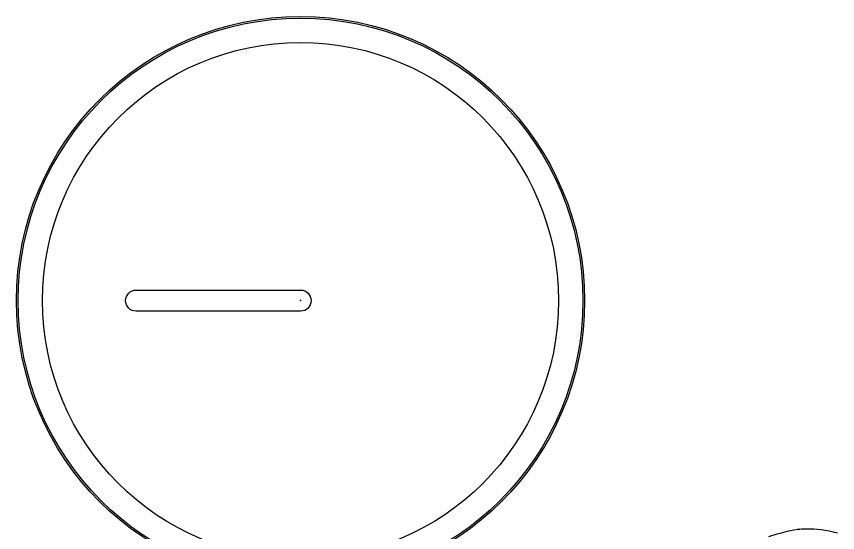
# Model space of a CAD drawing. Header units: inches. Extents: x 0 to 1034, y 3 to 471.
# Drawn here: x 377.27 to 398.89, y 314.79 to 328.37 of the extents above; entities that cross this region are included whole.
import ezdxf

# ---------------------------------------------------------------- set-up
doc = ezdxf.new("R2010")
doc.units = ezdxf.units.IN
doc.header["$MEASUREMENT"] = 0
doc.layers.add('SEAT', color=5, linetype='Continuous')
doc.layers.add('TABLE', color=6, linetype='Continuous')

# ---------------------------------------------------------------- blocks, each defined once
blk = doc.blocks.new('3hdp0104_0p')
at = {"layer": 'SEAT'}
for points in [[(-5.493, -13.713), (-5.54, -13.7), (-5.576, -13.69), (-5.612, -13.679), (-5.686, -13.653), (-5.766, -13.623), (-5.845, -13.59), (-5.931, -13.55), (-6.015, -13.508), (-6.108, -13.459), (-6.199, -13.406), (-6.297, -13.345), (-6.394, -13.281)], [(-4.663, -13.808), (-4.891, -13.797), (-5.009, -13.788), (-5.131, -13.777), (-5.195, -13.769), (-5.26, -13.76), (-5.328, -13.749), (-5.397, -13.735), (-5.445, -13.725), (-5.493, -13.713)], [(-5.463, -13.721), (-5.454, -13.723)]]:
    blk.add_lwpolyline(points, dxfattribs=at)
blk = doc.blocks.new('3dlmr1523_0p')
at = {"layer": 'TABLE'}
blk.add_lwpolyline([(-4.329, 0.277), (0.001, 0.277, -1), (0.001, -0.277), (-4.329, -0.277, -0.999999), (-4.329, 0.277, -0.132521)], format="xyb", dxfattribs=at)
for radius in [7.48, 7.435, 6.794]:
    blk.add_circle((0, 0), radius, dxfattribs=at)
blk.add_point((0, 0), dxfattribs=at)

msp = doc.modelspace()

# ---------------------------------------------------------------- block references
msp.add_blockref('3dlmr1523_0p', (384.749, 320.89))
at = {"rotation": 200}
msp.add_blockref('3hdp0104_0p', (397.422, 300.112), dxfattribs=at)

doc.saveas('drawing.dxf')
